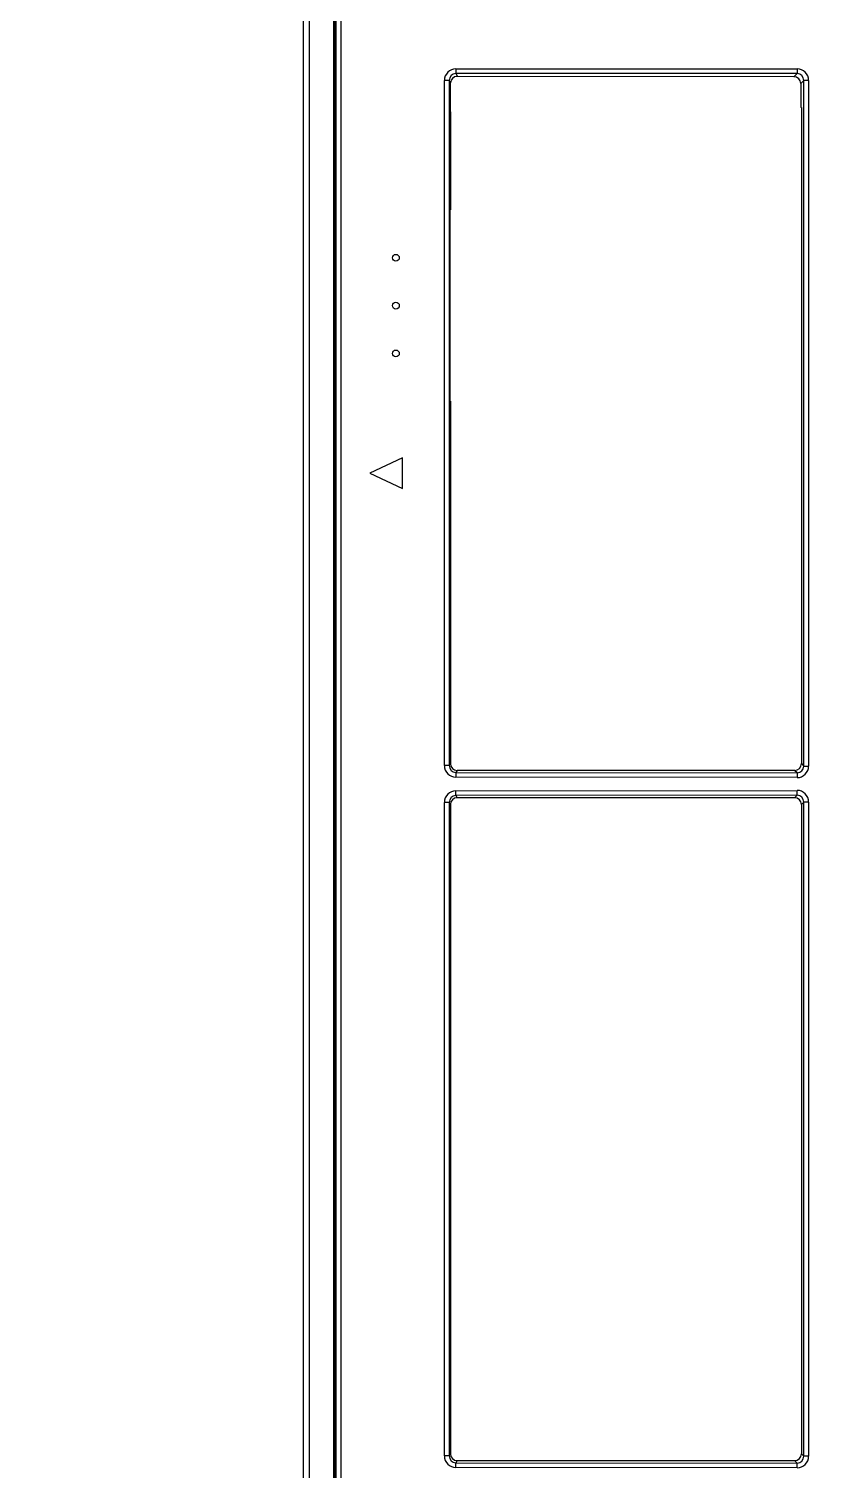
# Model space of a CAD drawing. Header units: inches. Extents: x -172 to 397, y -177 to 127.
# Drawn here: x 191.9177 to 192.0953, y 81.207 to 81.5324 of the extents above; entities that cross this region are included whole.
import ezdxf

# ---------------------------------------------------------------- set-up
doc = ezdxf.new("R2010")
doc.units = ezdxf.units.IN
doc.header["$MEASUREMENT"] = 0
doc.header["$XCLIPFRAME"] = 2
doc.layers.add('AC-RA', color=210, linetype='Continuous')
picture_1 = doc.add_image_def('image2.tif', size_in_pixel=(13248, 8644))

# ---------------------------------------------------------------- blocks, each defined once
blk = doc.blocks.new('FTM(15-28)PV2S')
at = {"layer": 'AC-RA', "color": 0, "linetype": 'Continuous'}
for p, q in [((1986.41759, 1338.30093), (1985.61014, 1338.30093)), ((1985.61078, 1338.30195), (1986.41695, 1338.30195)), ((1986.49912, 1338.2963), (1985.52861, 1338.2963)), ((1986.49853, 1338.29493), (1985.5292, 1338.29493)), ((1986.09447, 1338.27546), (1986.21741, 1338.27546)), ((1986.22433, 1338.27546), (1986.35323, 1338.27546)), ((1986.09222, 1338.20908), (1986.09228, 1338.27328)), ((1986.2196, 1338.27328), (1986.21966, 1338.20908)), ((1986.22208, 1338.20908), (1986.22214, 1338.27328)), ((1986.35541, 1338.27328), (1986.35541, 1338.20908)), ((1986.21748, 1338.20691), (1986.09439, 1338.20691)), ((1986.35323, 1338.20691), (1986.22425, 1338.20691))]:
    blk.add_line(p, q, dxfattribs=at)
at = {"layer": 'AC-RA', "color": 8, "linetype": 'Continuous'}
for p, q in [((1986.49912, 1338.29616), (1985.52861, 1338.29616)), ((1985.5292, 1338.29582), (1986.49853, 1338.29582)), ((1986.27937, 1338.28951), (1986.27648, 1338.28331)), ((1986.28226, 1338.28331), (1986.27937, 1338.28951)), ((1986.27648, 1338.28331), (1986.28226, 1338.28331)), ((1986.09447, 1338.27456), (1986.09447, 1338.27546)), ((1986.21741, 1338.27456), (1986.21741, 1338.27546)), ((1986.22433, 1338.27456), (1986.22433, 1338.27546)), ((1986.35323, 1338.27456), (1986.35323, 1338.27546)), ((1986.09228, 1338.27328), (1986.09318, 1338.27328)), ((1986.09318, 1338.27328), (1986.09311, 1338.20908)), ((1986.09358, 1338.27304), (1986.09318, 1338.27328)), ((1986.09358, 1338.27304), (1986.09358, 1338.20955)), ((1986.09447, 1338.27456), (1986.09486, 1338.27432)), ((1986.21741, 1338.27456), (1986.09447, 1338.27456)), ((1986.21701, 1338.27432), (1986.09486, 1338.27432)), ((1986.21701, 1338.27432), (1986.21741, 1338.27456)), ((1986.2187, 1338.27328), (1986.2183, 1338.27304)), ((1986.2183, 1338.20955), (1986.2183, 1338.27304)), ((1986.21876, 1338.20908), (1986.2187, 1338.27328)), ((1986.2187, 1338.27328), (1986.2196, 1338.27328)), ((1986.22304, 1338.27328), (1986.22214, 1338.27328)), ((1986.22304, 1338.27328), (1986.22297, 1338.20908)), ((1986.22344, 1338.27304), (1986.22304, 1338.27328)), ((1986.22344, 1338.20955), (1986.22344, 1338.27304)), ((1986.35323, 1338.27456), (1986.22433, 1338.27456)), ((1986.22433, 1338.27456), (1986.22472, 1338.27432)), ((1986.29287, 1338.27432), (1986.22472, 1338.27432)), ((1986.32887, 1338.27443), (1986.29287, 1338.27443)), ((1986.29287, 1338.27443), (1986.29287, 1338.27432)), ((1986.32887, 1338.27443), (1986.32887, 1338.27432)), ((1986.34687, 1338.27432), (1986.32887, 1338.27432)), ((1986.34731, 1338.27431), (1986.35282, 1338.27431)), ((1986.35282, 1338.27431), (1986.35323, 1338.27456)), ((1986.35394, 1338.20966), (1986.354, 1338.27297)), ((1986.35452, 1338.27328), (1986.354, 1338.27297)), ((1986.35541, 1338.27328), (1986.35452, 1338.27328)), ((1986.35452, 1338.20908), (1986.35452, 1338.27328)), ((1986.09222, 1338.20908), (1986.09311, 1338.20908)), ((1986.09311, 1338.20908), (1986.09358, 1338.20955)), ((1986.09486, 1338.20827), (1986.09439, 1338.2078)), ((1986.09439, 1338.20691), (1986.09439, 1338.2078)), ((1986.09439, 1338.2078), (1986.21748, 1338.2078)), ((1986.21702, 1338.20827), (1986.09486, 1338.20827)), ((1986.21748, 1338.2078), (1986.21702, 1338.20827)), ((1986.21748, 1338.20691), (1986.21748, 1338.2078)), ((1986.2183, 1338.20955), (1986.21876, 1338.20908)), ((1986.21876, 1338.20908), (1986.21966, 1338.20908)), ((1986.22297, 1338.20908), (1986.22208, 1338.20908)), ((1986.22297, 1338.20908), (1986.22344, 1338.20955)), ((1986.22472, 1338.20827), (1986.22425, 1338.2078)), ((1986.22425, 1338.2078), (1986.35323, 1338.2078)), ((1986.22425, 1338.2078), (1986.22425, 1338.20691)), ((1986.34816, 1338.20827), (1986.22472, 1338.20827)), ((1986.35265, 1338.20838), (1986.34816, 1338.20838)), ((1986.34816, 1338.20827), (1986.34816, 1338.20838)), ((1986.35323, 1338.2078), (1986.35265, 1338.20838)), ((1986.35323, 1338.20691), (1986.35323, 1338.2078)), ((1986.35394, 1338.20966), (1986.35452, 1338.20908)), ((1986.35541, 1338.20908), (1986.35452, 1338.20908))]:
    blk.add_line(p, q, dxfattribs=at)
for centre in [(1986.30187, 1338.28459), (1986.31087, 1338.28459), (1986.31987, 1338.28459)]:
    blk.add_circle(centre, 0.000643, dxfattribs=at)
blk.add_arc((1986.35272, 1338.27297), 0.00128, 359.9564, 3.2006, dxfattribs=at)
at = {"layer": 'AC-RA', "color": 0, "linetype": 'Continuous'}
for centre, major_axis, ratio, start_param, end_param in [((1986.09448, 1338.27327), (0.00188, -0.00113), 0.994843, 2.112981, 3.678459), ((1986.2174, 1338.27327), (-0.00188, -0.00113), 0.994843, 2.604726, 4.170204), ((1986.22434, 1338.27327), (0.00188, -0.00113), 0.994843, 2.112981, 3.678459), ((1986.35322, 1338.27327), (-0.00188, -0.00113), 0.99484, 2.604169, 4.170404), ((1986.09441, 1338.2091), (0.00156, 0.00156), 0.992427, 2.359616, 3.923571), ((1986.21747, 1338.2091), (-0.00156, 0.00156), 0.992427, 2.359615, 3.92357), ((1986.22427, 1338.2091), (0.00156, 0.00156), 0.992427, 2.359616, 3.923571), ((1986.35322, 1338.2091), (-0.00156, 0.00156), 0.992433, 2.359992, 3.923192)]:
    blk.add_ellipse(centre, major_axis=major_axis, ratio=ratio, start_param=start_param, end_param=end_param, dxfattribs=at)
at = {"layer": 'AC-RA', "color": 8, "linetype": 'Continuous'}
for centre, major_axis, ratio, start_param, end_param in [((1986.09448, 1338.27327), (0.00112, -0.00067), 0.987731, 2.112981, 3.678459), ((1986.09487, 1338.27303), (0.00106, -0.00074), 0.994339, 2.180176, 3.745654), ((1986.21701, 1338.27303), (-0.00106, -0.00074), 0.994339, 2.537531, 4.103009), ((1986.2174, 1338.27327), (-0.00112, -0.00067), 0.987731, 2.604726, 4.170204), ((1986.22434, 1338.27327), (0.00112, -0.00067), 0.987731, 2.112981, 3.678459), ((1986.22473, 1338.27303), (0.00106, -0.00074), 0.994339, 2.180176, 3.745654), ((1986.34687, 1338.27425), (0.00129, 0), 0.052408, 1.219688, 1.570796), ((1986.35282, 1338.27303), (-0.00035, 0.00125), 0.903202, -1.806915, -0.297172), ((1986.35322, 1338.27327), (-0.00112, -0.00067), 0.987723, 2.604169, 4.170404), ((1986.09441, 1338.2091), (0.000926, 0.000925), 0.982054, 2.359616, 3.923571), ((1986.09487, 1338.20956), (0.000965, 0.000863), 0.99314, 2.414977, 3.978932), ((1986.21701, 1338.20956), (-0.000965, 0.000863), 0.99314, 2.304254, 3.868209), ((1986.21747, 1338.2091), (-0.000926, 0.000925), 0.982054, 2.359615, 3.92357), ((1986.22427, 1338.2091), (0.000926, 0.000925), 0.982054, 2.359616, 3.923571), ((1986.22473, 1338.20956), (0.000965, 0.000863), 0.99314, 2.414977, 3.978932), ((1986.35265, 1338.20967), (-0.000964, 0.000864), 0.993146, 2.304627, 3.867827), ((1986.35322, 1338.2091), (-0.000926, 0.000926), 0.982067, 2.359992, 3.923192)]:
    blk.add_ellipse(centre, major_axis=major_axis, ratio=ratio, start_param=start_param, end_param=end_param, dxfattribs=at)
blk = doc.blocks.new('*U233')
at = {"layer": 'AC-RA'}
blk.add_blockref('FTM(15-28)PV2S', (759.25128, 606.47925), dxfattribs=at)

msp = doc.modelspace()

# ---------------------------------------------------------------- block references
at = {"layer": 'AC-RA', "color": 4, "xscale": 1.2, "yscale": 1.2, "zscale": 1.2, "rotation": 90}
msp.add_blockref('*U233', (2525.71725, -3213.20466), dxfattribs=at)

# ---------------------------------------------------------------- pictures from other files: only their frames are drawn
image = msp.add_image(picture_1, insert=(146.76545, 51.90736), size_in_units=(111.1766, 72.54005))
image.set_boundary_path([(1963.7152, 1154.5225), (11581.4848, 7691.9495)])

doc.saveas('drawing.dxf')
